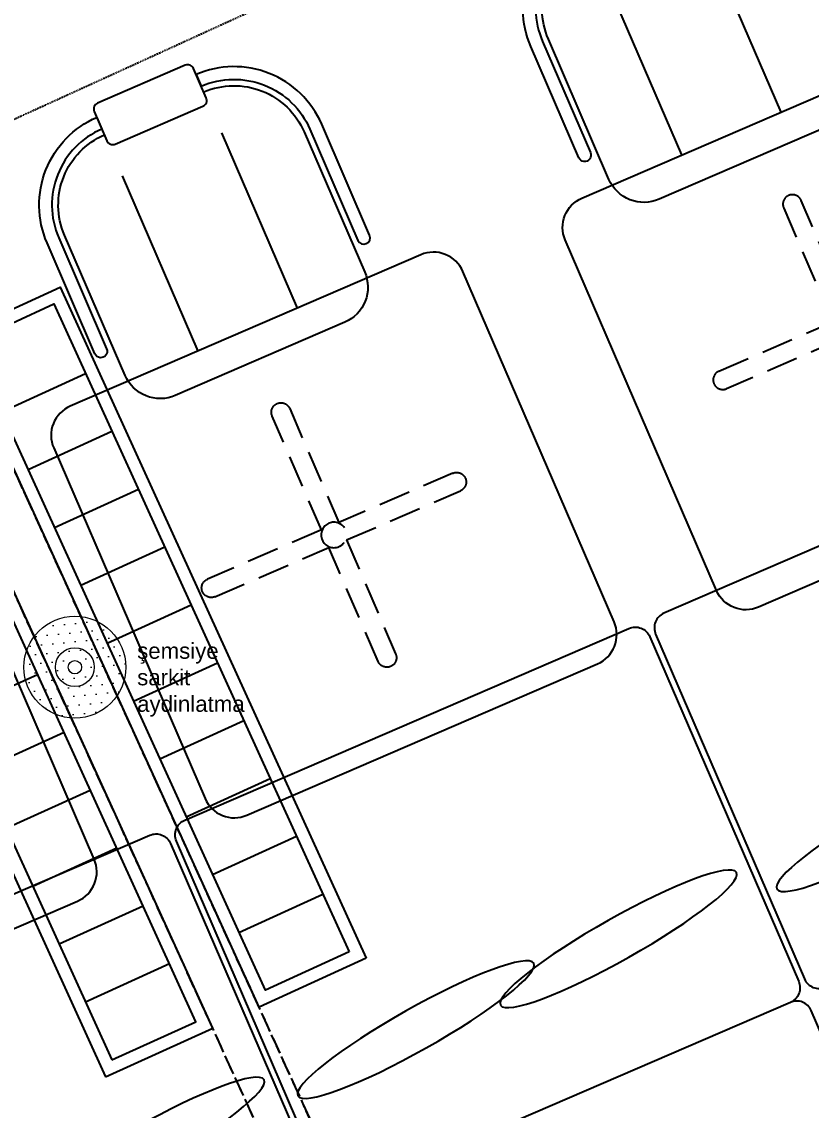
# Model space of a CAD drawing. Header units: millimetres. Extents: x 2562 to 7288, y 778 to 5635.
# Drawn here: x 3815.4 to 3939.4, y 1945.9 to 2116.9 of the extents above; entities that cross this region are included whole.
import ezdxf

# ---------------------------------------------------------------- set-up
doc = ezdxf.new("R2010")
doc.units = ezdxf.units.MM
doc.linetypes.add('HIDDEN', pattern=[0.375, 0.25, -0.125])
doc.linetypes.add('x-ref_base plan 1$0$C2-A104-16$0$HIDDEN', pattern=[0.375, 0.25, -0.125])
for name, color, linetype in [('0-gnl-gor2', 6, 'Continuous'), ('0-gnl-gor5', 254, 'Continuous'), ('0-gnl-ust', 191, 'HIDDEN'), ('BH-DO-NOTLAR', 12, 'Continuous')]:
    doc.layers.add(name, color=color, linetype=linetype)
doc.layers.add('ONOFF_LI-11', color=7, linetype='Continuous', lineweight=0, true_color=0xcc33a1)
doc.layers.add('x-ref_base plan 1$0$SHG-LANDSCAPING', color=252, linetype='Continuous', lineweight=18)
doc.styles.get("Standard").update_dxf_attribs({"font": 'arial.ttf'})

# ---------------------------------------------------------------- blocks, each defined once
blk = doc.blocks.new('x-ref_base plan 1$0$masa sandalye kara masa')
blk.add_lwpolyline([(4484.12, 1341.93), (4544.12, 1341.93, -0.414214), (4549.12, 1336.93), (4549.12, 1276.93, -0.414214), (4544.12, 1271.93), (4484.12, 1271.93, -0.414214), (4479.12, 1276.93), (4479.12, 1336.93, -0.414214)], format="xyb", close=True)
at = {"linetype": 'x-ref_base plan 1$0$C2-A104-16$0$HIDDEN', "ltscale": 20}
for points in [[(4515.62, 1308.43), (4515.62, 1327.93, 0.414214), (4514.12, 1329.43), (4514.12, 1329.43, 0.414214), (4512.62, 1327.93), (4512.62, 1308.43)], [(4512.62, 1305.43), (4493.12, 1305.43, -0.414214), (4491.62, 1306.93), (4491.62, 1306.93, -0.414214), (4493.12, 1308.43), (4512.62, 1308.43)], [(4515.62, 1308.43), (4535.12, 1308.43, -0.414214), (4536.62, 1306.93), (4536.62, 1306.93, -0.414214), (4535.12, 1305.43), (4515.62, 1305.43)], [(4512.62, 1305.43), (4512.62, 1285.93, 0.414214), (4514.12, 1284.43), (4514.12, 1284.43, 0.414214), (4515.62, 1285.93), (4515.62, 1305.43)]]:
    blk.add_lwpolyline(points, format="xyb", dxfattribs=at)
blk.add_circle((4514.12, 1306.93), 2, dxfattribs=at)
blk = doc.blocks.new('x-ref_base plan 1$0$sandalye')
for points in [[(4722.04, 1434.53, 0.414214), (4721.04, 1435.53), (4706.04, 1435.53, 0.414214), (4705.04, 1434.53), (4705.04, 1429.53, 0.414214), (4706.04, 1428.53), (4721.04, 1428.53, 0.414214), (4722.04, 1429.53)], [(4690.04, 1399.53), (4690.04, 1418.53, -0.414214), (4705.04, 1433.53), (4705.04, 1431.53, 0.414214), (4692.04, 1418.53), (4692.04, 1399.53, -1)], [(4737.04, 1399.53), (4737.04, 1418.53, 0.414214), (4722.04, 1433.53), (4722.04, 1431.53, -0.414214), (4735.04, 1418.53), (4735.04, 1399.53, 1)]]:
    blk.add_lwpolyline(points, format="xyb", close=True)
blk.add_lwpolyline([(4722.04, 1430.53, -0.414214), (4734.04, 1418.53), (4734.04, 1394.53, -0.414214), (4728.04, 1388.53), (4699.04, 1388.53, -0.414214), (4693.04, 1394.53), (4693.04, 1418.53, -0.414214), (4705.04, 1430.53)], format="xyb")
for points in [[(4705.04, 1423.53), (4705.04, 1393.53)], [(4722.04, 1423.53), (4722.04, 1393.53)]]:
    blk.add_lwpolyline(points)
blk.add_arc((4736.04, 1399.53), 1, 180, 0)
blk = doc.blocks.new('150327 OUTDOR')
at = {"elevation": -730.38}
for points in [[(-52571.51, -19925.59), (-52548.13, -19979.76, 0.414214), (-52544.84, -19981.06), (-52475.06, -19950.94, 0.414214), (-52473.76, -19947.65), (-52497.14, -19893.49, 0.414214), (-52500.43, -19892.18), (-52570.21, -19922.3, 0.414214)], [(-52572.43, -19925.99), (-52549.04, -19980.15, -0.414214), (-52550.35, -19983.44), (-52620.12, -20013.56, -0.414214), (-52623.41, -20012.26), (-52646.79, -19958.09, -0.414214), (-52645.49, -19954.8), (-52575.71, -19924.68, -0.414214)], [(-52647.71, -19958.49), (-52624.33, -20012.65, -0.414214), (-52625.63, -20015.94), (-52695.41, -20046.06, -0.414214), (-52698.69, -20044.76), (-52722.08, -19990.59, -0.414214), (-52720.77, -19987.3), (-52651, -19957.18, -0.414214)], [(-52523.68, -20038.91), (-52547.06, -19984.74, 0.414214), (-52550.35, -19983.44), (-52620.12, -20013.56, 0.414214), (-52621.43, -20016.85), (-52598.04, -20071.02, 0.414214), (-52594.76, -20072.32), (-52524.98, -20042.2, 0.414214)]]:
    blk.add_lwpolyline(points, format="xyb", close=True, dxfattribs=at)
at = {"extrusion": (0, 0, -1)}
for centre in [(-52533.92, -19955.22, -730.38), (-52577.35, -19973.46, -730.38), (-52609.2, -19987.72, -730.38), (-52651.57, -20006.01, -730.38)]:
    blk.add_ellipse(centre, major_axis=(-18.53, -10.42), ratio=0.155555, dxfattribs=at)
for name, p, rotation in [('x-ref_base plan 1$0$sandalye', (-56334.83, -22994.51, -730.38), 23.34970080399599), ('x-ref_base plan 1$0$sandalye', (-56410.85, -23025.33, -737.07), 23.34970080399599), ('x-ref_base plan 1$0$masa sandalye kara masa', (-56168.13, -22866.36, -730.38), 23.34970080399575)]:
    blk.add_blockref(name, p, dxfattribs=dict(rotation=rotation))
at = {"xscale": -1, "rotation": 23.34970080399592}
for p in [(-47959.64, -19320.77, -737.07), (-48041.33, -19358.04, -730.38)]:
    blk.add_blockref('x-ref_base plan 1$0$masa sandalye kara masa', p, dxfattribs=at)
blk = doc.blocks.new('ısıtıcı')
at = {"color": 30, "ltscale": 3}
for p, q in [((-72116.35, -19047.41), (-72116.38, -19032.91)), ((-72106.35, -19047.39), (-72106.38, -19032.89)), ((-72096.35, -19047.36), (-72096.38, -19032.86)), ((-72086.35, -19047.34), (-72086.38, -19032.84)), ((-72076.35, -19047.32), (-72076.38, -19032.82)), ((-72066.35, -19047.3), (-72066.38, -19032.8)), ((-72056.35, -19047.27), (-72056.38, -19032.77)), ((-72046.35, -19047.25), (-72046.38, -19032.75)), ((-72036.35, -19047.23), (-72036.38, -19032.73)), ((-72026.35, -19047.21), (-72026.38, -19032.71))]:
    blk.add_line(p, q, dxfattribs=at)
for points in [[(-72014.39, -19030.68), (-72014.34, -19049.18), (-72130.34, -19049.44), (-72130.39, -19030.94)], [(-72016.38, -19032.68), (-72016.35, -19047.18), (-72128.35, -19047.44), (-72128.38, -19032.94)]]:
    blk.add_lwpolyline(points, close=True, dxfattribs=at)
blk = doc.blocks.new('semsiye sarkit ayd')
at = {"layer": 'ONOFF_LI-11', "ltscale": 3, "true_color": 0xf4cd0b}
h = blk.add_hatch(dxfattribs=at)
h.set_pattern_fill('DOTS', color=40, angle=122.1836)
h.set_pattern_definition([(122.1835691, (73043.6063, 16566.442), (-1.7663521, -0.173768728), [0, -1.5875])])
edge = h.paths.add_edge_path()
edge.add_arc((-50732.24, -20841.53), 8, 0, 360)
h.paths.add_polyline_path([(-50733.58, -20841.26), (-50732.42, -20842.98), (-50730.66, -20841.63), (-50732.06, -20840.06)], flags=16)
at = {"layer": 'ONOFF_LI-11', "color": 40, "ltscale": 3, "true_color": 0xf4cd0b}
for radius in [8, 3.05, 1.05]:
    blk.add_circle((-50732.24, -20841.53, 1382.9), radius, dxfattribs=at)
at = {"layer": 'ONOFF_LI-11', "color": 40, "ltscale": 3, "true_color": 0xf4cd0b, "insert": (-50722.45, -20837.71, 674.77), "char_height": 2.5, "attachment_point": 1}
blk.add_mtext_dynamic_manual_height_columns('şemsiye\\Psarkit \\Paydinlatma', width=17.9411, gutter_width=12.5, heights=[0], dxfattribs=at)

msp = doc.modelspace()

# ---------------------------------------------------------------- linework, layer by layer
at = {"layer": '0-gnl-gor5', "linetype": 'HIDDEN', "ltscale": 5}
for p, q in [((4165.45, 1275.83, 42.57), (3795.67, 2087.17, -1.11)), ((4158.17, 1272.52, 42.57), (3788.33, 2083.99, -1.12))]:
    msp.add_line(p, q, dxfattribs=at)
at = {"layer": '0-gnl-ust', "ltscale": 0.4}
msp.add_line((3516.63, 1965.95, 2), (3926.11, 2152.57, 2), dxfattribs=at)
at = {"layer": 'BH-DO-NOTLAR', "linetype": 'HIDDEN', "ltscale": 10}
for p, q in [((4165.47, 1275.79, 42.59), (3795.62, 2087.29, 4.84)), ((4158.16, 1272.53, 42.57), (3788.31, 2084.03, 4.81))]:
    msp.add_line(p, q, dxfattribs=at)
at = {"layer": 'x-ref_base plan 1$0$SHG-LANDSCAPING'}
for radius in [823.73, 803.73, 793.73]:
    msp.add_arc((4042.29, 1601.12, -1203), radius, 146.3513, 268.57974, dxfattribs=at)

# ---------------------------------------------------------------- block references
at = {"color": 12, "extrusion": (-0.049004, 0.031415, 0.998304), "rotation": 57.07959413433072}
msp.add_blockref('ısıtıcı', (19416.45, 72984.61, -121.55), dxfattribs=at)
at = {"color": 12, "extrusion": (0.008438, 0.057594, 0.998304), "xscale": -1, "rotation": 302.9204058656693}
msp.add_blockref('ısıtıcı', (-26668.34, 68312.51, 150.87), dxfattribs=at)
at = {"layer": '0-gnl-gor2'}
msp.add_blockref('150327 OUTDOR', (56486.51, 21946.25), dxfattribs=at)
at = {"layer": 'ONOFF_LI-11'}
msp.add_blockref('semsiye sarkit ayd', (54555.99, 22857, -1382.9), dxfattribs=at)

doc.saveas('drawing.dxf')
